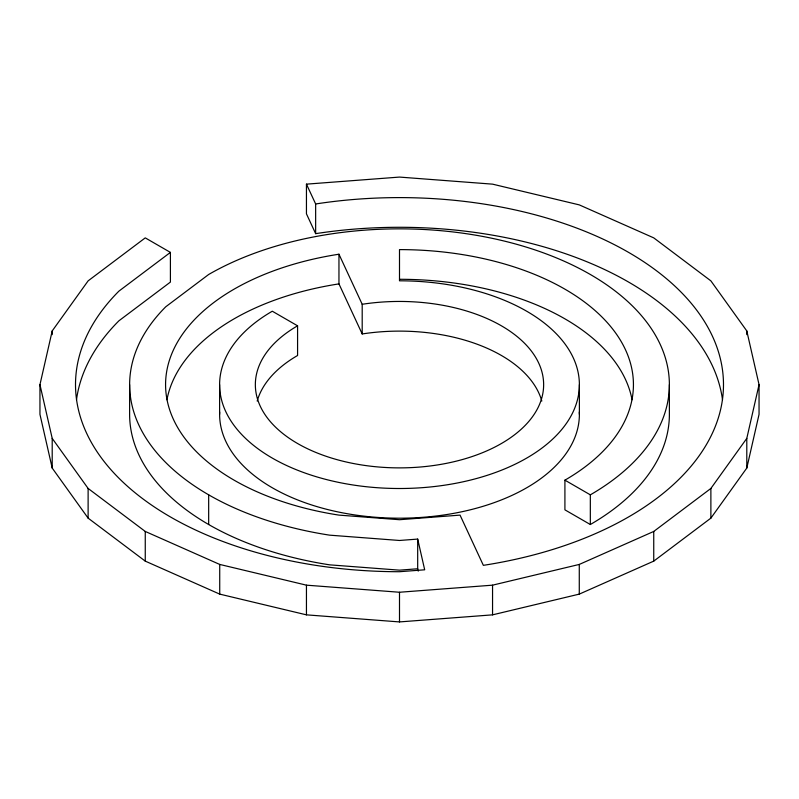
<?xml version="1.0" encoding="UTF-8"?>
<svg xmlns="http://www.w3.org/2000/svg" width="799" height="799" viewBox="0 0 799 799"><rect width="100%" height="100%" fill="white"/><g stroke="black" fill="none" stroke-linecap="round" stroke-linejoin="round"><path stroke-width="1.2" d="M722.496 399.71A323.994 187.056 0 0 0 315.645 233.658L306.446 213.832L306.446 184.15L399.5 177.078L492.554 184.15L579.275 204.884L653.742 237.872L710.88 280.868L746.795 330.936L759.05 384.659L759.05 414.341L746.795 468.064L710.88 518.132L653.742 561.128L579.275 594.116L492.554 614.85L399.5 621.922L306.446 614.85L219.725 594.116L145.258 561.128L88.12 518.132L52.205 468.064L39.95 414.341L39.95 384.659L52.205 330.936L88.12 280.868L145.258 237.872L170.407 252.394L170.407 282.077L118.911 320.808A323.994 187.056 0 0 0 76.504 399.71M746.795 468.064L746.795 438.391L759.05 384.659M39.95 384.659L52.205 438.391L88.12 488.449L145.258 531.445L219.725 564.434L306.446 585.168L399.5 592.249L492.554 585.168L579.275 564.434L653.742 531.445L710.88 488.449L746.795 438.391M170.407 252.394L118.911 291.136A323.994 187.056 0 0 0 399.5 571.714L424.688 569.797L417.687 539.085L399.5 540.474L329.647 535.16A269.882 155.815 0 0 1 165.783 306.756L208.669 274.486A269.882 155.815 0 0 1 590.331 274.486A269.882 155.815 0 0 1 590.331 494.841L590.331 524.514L564.913 509.842L564.913 480.159A233.927 135.051 0 0 0 615.62 332.973A233.927 135.051 0 0 0 399.5 249.608L399.5 280.809A179.885 103.85 0 0 1 573.253 411.535A179.885 103.85 0 0 1 309.563 474.596A179.885 103.85 0 0 1 272.299 311.22L297.578 325.812A144.14 83.216 0 0 0 338.586 460.084A144.14 83.216 0 0 0 543.09 391.909A144.14 83.216 0 0 0 362.197 304.279L338.956 254.212A233.927 135.051 0 0 0 165.573 384.659A233.927 135.051 0 0 0 338.956 515.115L399.5 519.71L460.044 515.115L483.355 565.342A323.994 187.056 0 0 0 712.448 336.249A323.994 187.056 0 0 0 315.645 203.975L306.446 184.15M418.227 571.135L417.687 568.768L399.5 570.156L329.647 564.843A269.882 155.815 0 0 1 129.618 414.341L129.618 384.659M564.913 480.159L590.331 494.841M338.956 254.212L338.956 283.885L362.197 333.952A144.14 83.216 0 0 1 541.802 401.068M746.795 330.936L746.795 334.641M710.88 488.449L710.88 518.132M669.382 384.659L669.382 414.341A269.882 155.815 0 0 1 590.331 524.514M653.742 531.445L653.742 561.128M579.385 384.659L579.385 414.341M579.275 564.434L579.275 594.116M492.554 585.168L492.554 614.85M417.687 539.085L417.687 568.768M399.5 592.249L399.5 621.922M362.197 304.279L362.197 333.952M315.645 203.975L315.645 233.658M306.446 585.168L306.446 614.85M297.578 325.812L297.578 355.495A144.14 83.216 0 0 0 257.198 401.068M219.725 564.434L219.725 594.116M219.615 384.659L219.615 414.341M208.669 494.841L208.669 524.514M145.258 531.445L145.258 561.128M88.12 488.449L88.12 518.132M52.205 330.936L52.205 334.641M52.205 438.391L52.205 468.064M166.941 399.76A233.927 135.051 0 0 1 338.956 283.885M399.5 279.29A233.927 135.051 0 0 1 632.059 399.76M579.335 411.994A179.885 103.85 0 0 1 399.5 518.191A179.885 103.85 0 0 1 219.665 411.994"/></g></svg>
